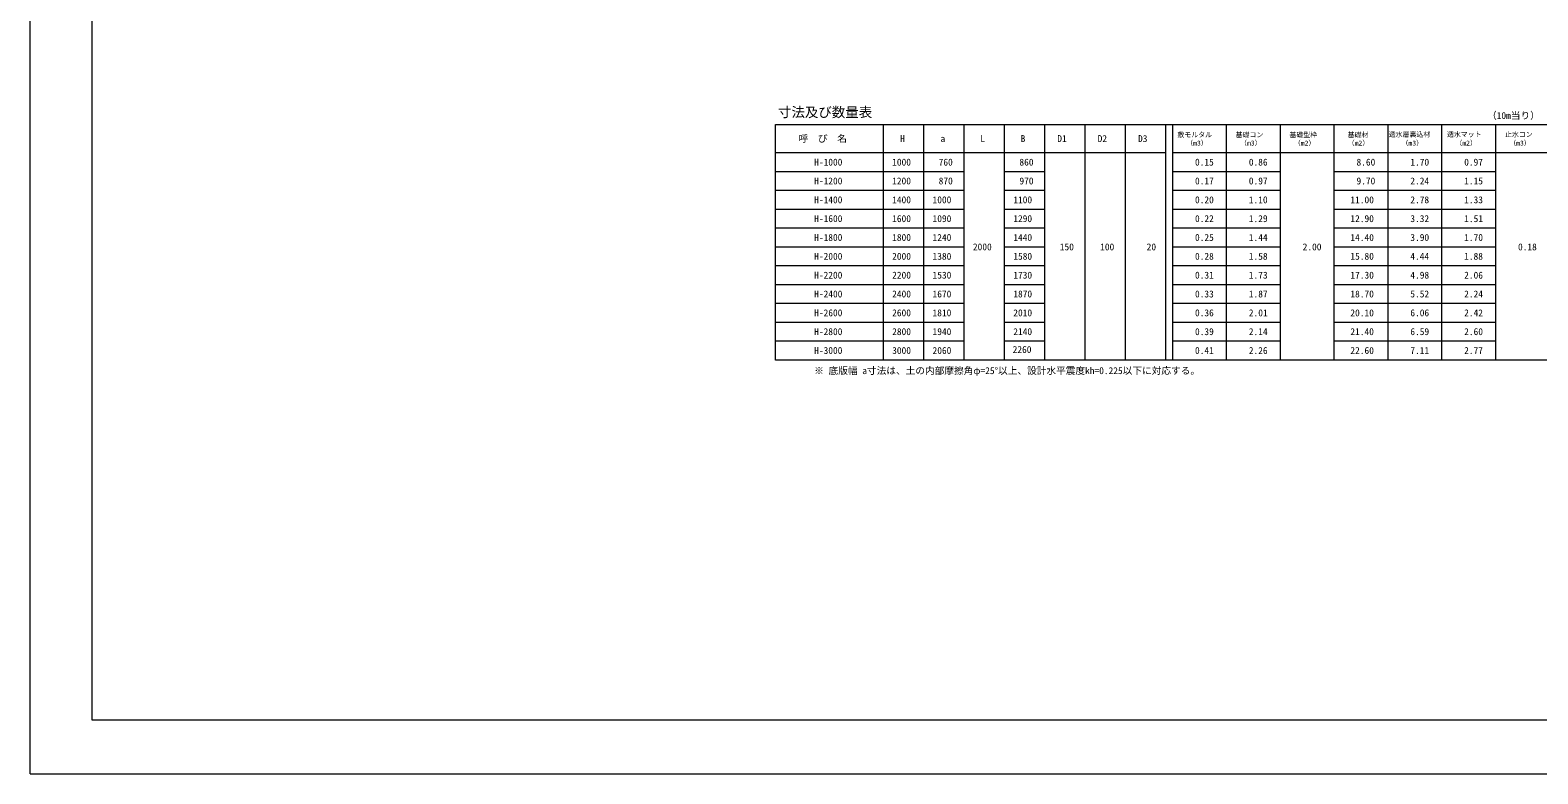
# Model space of a CAD drawing. Units: millimetres, scale not verified. Extents: x 0 to 84100, y 1 to 59401.
# Drawn here: x 0 to 56011, y 1 to 27639 of the extents above; entities that cross this region are included whole.
import ezdxf
from ezdxf.enums import TextEntityAlignment as Align

# ---------------------------------------------------------------- set-up
doc = ezdxf.new("R2010")
doc.units = ezdxf.units.MM
doc.header["$LTSCALE"] = 100
doc.layers.add('D-MTR', color=1, linetype='Continuous')
doc.layers.add('D-MTR-TXT', color=1, linetype='Continuous')
for name, color, linetype, lineweight in [('D-MTR-FRAM', 7, 'Continuous', 18), ('D-TTL(外枠）', 2, 'Continuous', 18), ('DEFPOINTS_3', 7, 'Continuous', 18)]:
    doc.layers.add(name, color=color, linetype=linetype, lineweight=lineweight)
doc.styles.add('ＭＳ ゴシック', font='')
doc.styles.get('ＭＳ ゴシック').set_extended_font_data('MS Gothic')

msp = doc.modelspace()

# ---------------------------------------------------------------- linework, layer by layer
at = {"layer": 'D-MTR-FRAM'}
for p, q in [((27683.7, 24129.3), (56433.7, 24129.3)), ((27683.7, 15379.3), (27683.7, 24129.3)), ((31683.7, 24129.3), (31683.7, 15379.3)), ((33183.7, 24129.3), (33183.7, 15379.3)), ((34683.7, 24129.3), (34683.7, 15379.3)), ((36183.7, 24129.3), (36183.7, 15379.3)), ((37683.7, 24129.3), (37683.7, 15379.3)), ((39183.7, 24129.3), (39183.7, 15379.3)), ((40683.7, 24129.3), (40683.7, 15379.3)), ((42183.7, 24129.3), (42183.7, 15379.3)), ((42433.7, 24129.3), (42433.7, 15379.3)), ((44433.7, 24129.3), (44433.7, 15379.3)), ((46433.7, 24129.3), (46433.7, 15379.3)), ((48433.7, 24129.3), (48433.7, 15379.3)), ((50433.7, 24129.3), (50433.7, 15379.3)), ((52433.7, 24129.3), (52433.7, 15379.3)), ((54433.7, 24129.3), (54433.7, 15379.3)), ((42183.7, 23079.3), (27683.7, 23079.3)), ((56433.7, 23079.3), (42433.7, 23079.3)), ((34683.7, 22379.3), (27683.7, 22379.3)), ((37683.7, 22379.3), (36183.7, 22379.3)), ((46433.7, 22379.3), (42433.7, 22379.3)), ((50433.7, 22379.3), (48433.7, 22379.3)), ((54433.7, 22379.3), (50433.7, 22379.3)), ((34683.7, 21679.3), (27683.7, 21679.3)), ((37683.7, 21679.3), (36183.7, 21679.3)), ((46433.7, 21679.3), (42433.7, 21679.3)), ((50433.7, 21679.3), (48433.7, 21679.3)), ((54433.7, 21679.3), (50433.7, 21679.3)), ((34683.7, 20979.3), (27683.7, 20979.3)), ((37683.7, 20979.3), (36183.7, 20979.3)), ((46433.7, 20979.3), (42433.7, 20979.3)), ((50433.7, 20979.3), (48433.7, 20979.3)), ((54433.7, 20979.3), (50433.7, 20979.3)), ((34683.7, 20279.3), (27683.7, 20279.3)), ((37683.7, 20279.3), (36183.7, 20279.3)), ((46433.7, 20279.3), (42433.7, 20279.3)), ((50433.7, 20279.3), (48433.7, 20279.3)), ((54433.7, 20279.3), (50433.7, 20279.3)), ((34683.7, 19579.3), (27683.7, 19579.3)), ((37683.7, 19579.3), (36183.7, 19579.3)), ((46433.7, 19579.3), (42433.7, 19579.3)), ((54433.7, 19579.3), (48433.7, 19579.3)), ((34683.7, 18879.3), (27683.7, 18879.3)), ((37683.7, 18879.3), (36183.7, 18879.3)), ((46433.7, 18879.3), (42433.7, 18879.3)), ((50433.7, 18879.3), (48433.7, 18879.3)), ((54433.7, 18879.3), (50433.7, 18879.3)), ((34683.7, 18179.3), (27683.7, 18179.3)), ((37683.7, 18179.3), (36183.7, 18179.3)), ((46433.7, 18179.3), (42433.7, 18179.3)), ((50433.7, 18179.3), (48433.7, 18179.3)), ((54433.7, 18179.3), (50433.7, 18179.3)), ((34683.7, 17479.3), (27683.7, 17479.3)), ((37683.7, 17479.3), (36183.7, 17479.3)), ((46433.7, 17479.3), (42433.7, 17479.3)), ((50433.7, 17479.3), (48433.7, 17479.3)), ((54433.7, 17479.3), (50433.7, 17479.3)), ((34683.7, 16779.3), (27683.7, 16779.3)), ((37683.7, 16779.3), (36183.7, 16779.3)), ((46433.7, 16779.3), (42433.7, 16779.3)), ((50433.7, 16779.3), (48433.7, 16779.3)), ((54433.7, 16779.3), (50433.7, 16779.3)), ((34683.7, 16079.3), (27683.7, 16079.3)), ((37683.7, 16079.3), (36183.7, 16079.3)), ((46433.7, 16079.3), (42433.7, 16079.3)), ((50433.7, 16079.3), (48433.7, 16079.3)), ((54433.7, 16079.3), (50433.7, 16079.3)), ((56433.7, 15379.3), (27683.7, 15379.3))]:
    msp.add_line(p, q, dxfattribs=at)
at = {"layer": 'D-TTL(外枠）'}
for p, q in [((2299.9, 2001.1), (2299.9, 57401.1)), ((81799.9, 2001.1), (2299.9, 2001.1))]:
    msp.add_line(p, q, dxfattribs=at)
at = {"layer": 'DEFPOINTS_3'}
for q in [(-0.1, 59401.1), (84099.9, 1.1)]:
    msp.add_line((-0.1, 1.1), q, dxfattribs=at)

# ---------------------------------------------------------------- texts
at = {"layer": 'D-MTR', "style": 'ＭＳ ゴシック'}
msp.add_text('寸法及び数量表', height=366.6, dxfattribs=at).set_placement((27782.2, 24296.8), align=Align.BOTTOM_LEFT)
at = {"layer": 'D-MTR-TXT', "style": 'ＭＳ ゴシック'}
for s, height, p in [('（10m当り）', 256.6, (54123.7, 24260.1)), ('呼\u3000び\u3000名', 256.6, (28546.6, 23404.3)), ('H', 256.6, (32320, 23404.3)), ('a', 256.6, (33820, 23404.3)), ('L', 256.6, (35296.2, 23404.3)), ('B', 256.6, (36796.2, 23404.3)), ('D1', 256.6, (38158.7, 23404.3)), ('D2', 256.6, (39658.7, 23404.3)), ('D3', 256.6, (41158.7, 23404.3)), ('敷モルタル', 183.3, (42621.5, 23604.3)), ('（m3）', 183.3, (42946.4, 23296.5)), ('基礎コン', 183.3, (44784, 23604.3)), ('（m3）', 183.3, (44946.4, 23296.5)), ('基礎型枠', 183.3, (46784, 23604.3)), ('（m2）', 183.3, (46946.4, 23296.5)), ('基礎材', 183.3, (48946.4, 23604.3)), ('（m2）', 183.3, (48946.4, 23296.5)), ('透水層裏込材', 183.3, (50473.7, 23619.3)), ('（m3）', 183.3, (50946.4, 23296.5)), ('透水マット', 183.3, (52633.7, 23619.3)), ('（m2）', 183.3, (52946.4, 23296.5)), ('止水コン', 183.3, (54793.7, 23619.3)), ('（m3）', 183.3, (54946.4, 23296.5)), ('H-1000', 256.6, (29127.3, 22529.3)), ('1000', 256.6, (32024.1, 22529.3)), ('760', 256.6, (33751.5, 22529.3)), ('860', 256.6, (36751.5, 22529.3)), ('0.15', 256.6, (43274.1, 22529.3)), ('0.86', 256.6, (45274.1, 22529.3)), ('8.60', 256.6, (49274.1, 22529.3)), ('1.70', 256.6, (51274.1, 22529.3)), ('0.97', 256.6, (53274.1, 22529.3)), ('H-1200', 256.6, (29127.3, 21829.3)), ('1200', 256.6, (32024.1, 21829.3)), ('870', 256.6, (33751.5, 21829.3)), ('970', 256.6, (36751.5, 21829.3)), ('0.17', 256.6, (43274.1, 21829.3)), ('0.97', 256.6, (45274.1, 21829.3)), ('9.70', 256.6, (49274.1, 21829.3)), ('2.24', 256.6, (51274.1, 21829.3)), ('1.15', 256.6, (53274.1, 21829.3)), ('H-1400', 256.6, (29127.3, 21129.3)), ('1400', 256.6, (32024.1, 21129.3)), ('1000', 256.6, (33524.1, 21129.3)), ('1100', 256.6, (36524.1, 21129.3)), ('0.20', 256.6, (43274.1, 21129.3)), ('1.10', 256.6, (45274.1, 21129.3)), ('11.00', 256.6, (49046.6, 21129.3)), ('2.78', 256.6, (51274.1, 21129.3)), ('1.33', 256.6, (53274.1, 21129.3)), ('H-1600', 256.6, (29127.3, 20429.3)), ('1600', 256.6, (32024.1, 20429.3)), ('1090', 256.6, (33524.1, 20429.3)), ('1290', 256.6, (36524.1, 20429.3)), ('0.22', 256.6, (43274.1, 20429.3)), ('1.29', 256.6, (45274.1, 20429.3)), ('12.90', 256.6, (49046.6, 20429.3)), ('3.32', 256.6, (51274.1, 20429.3)), ('1.51', 256.6, (53274.1, 20429.3)), ('H-1800', 256.6, (29127.3, 19729.3)), ('1800', 256.6, (32024.1, 19729.3)), ('1240', 256.6, (33524.1, 19729.3)), ('2000', 256.6, (35024.1, 19379.3)), ('1440', 256.6, (36524.1, 19729.3)), ('150', 256.6, (38251.5, 19379.3)), ('100', 256.6, (39751.5, 19379.3)), ('20', 256.6, (41478.9, 19379.3)), ('0.25', 256.6, (43274.1, 19729.3)), ('1.44', 256.6, (45274.1, 19729.3)), ('2.00', 256.6, (47274.1, 19379.3)), ('14.40', 256.6, (49046.6, 19729.3)), ('3.90', 256.6, (51274.1, 19729.3)), ('1.70', 256.6, (53274.1, 19729.3)), ('0.18', 256.6, (55274.1, 19379.3)), ('H-2000', 256.6, (29127.3, 19029.3)), ('2000', 256.6, (32024.1, 19029.3)), ('1380', 256.6, (33524.1, 19029.3)), ('1580', 256.6, (36524.1, 19029.3)), ('0.28', 256.6, (43274.1, 19029.3)), ('1.58', 256.6, (45274.1, 19029.3)), ('15.80', 256.6, (49046.6, 19029.3)), ('4.44', 256.6, (51274.1, 19029.3)), ('1.88', 256.6, (53274.1, 19029.3)), ('H-2200', 256.6, (29127.3, 18329.3)), ('2200', 256.6, (32024.1, 18329.3)), ('1530', 256.6, (33524.1, 18329.3)), ('1730', 256.6, (36524.1, 18329.3)), ('0.31', 256.6, (43274.1, 18329.3)), ('1.73', 256.6, (45274.1, 18329.3)), ('17.30', 256.6, (49046.6, 18329.3)), ('4.98', 256.6, (51274.1, 18329.3)), ('2.06', 256.6, (53274.1, 18329.3)), ('H-2400', 256.6, (29127.3, 17629.3)), ('2400', 256.6, (32024.1, 17629.3)), ('1670', 256.6, (33524.1, 17629.3)), ('1870', 256.6, (36524.1, 17629.3)), ('0.33', 256.6, (43274.1, 17629.3)), ('1.87', 256.6, (45274.1, 17629.3)), ('18.70', 256.6, (49046.6, 17629.3)), ('5.52', 256.6, (51274.1, 17629.3)), ('2.24', 256.6, (53274.1, 17629.3)), ('H-2600', 256.6, (29127.3, 16929.3)), ('2600', 256.6, (32024.1, 16929.3)), ('1810', 256.6, (33524.1, 16929.3)), ('2010', 256.6, (36524.1, 16929.3)), ('0.36', 256.6, (43274.1, 16929.3)), ('2.01', 256.6, (45274.1, 16929.3)), ('20.10', 256.6, (49046.6, 16929.3)), ('6.06', 256.6, (51274.1, 16929.3)), ('2.42', 256.6, (53274.1, 16929.3)), ('H-2800', 256.6, (29127.3, 16229.3)), ('2800', 256.6, (32024.1, 16229.3)), ('1940', 256.6, (33524.1, 16229.3)), ('2140', 256.6, (36524.1, 16229.3)), ('0.39', 256.6, (43274.1, 16229.3)), ('2.14', 256.6, (45274.1, 16229.3)), ('21.40', 256.6, (49046.6, 16229.3)), ('6.59', 256.6, (51274.1, 16229.3)), ('2.60', 256.6, (53274.1, 16229.3)), ('H-3000', 256.6, (29127.3, 15529.3)), ('3000', 256.6, (32024.1, 15529.3)), ('2060', 256.6, (33524.1, 15529.3)), ('2260', 256.6, (36500.4, 15566.7)), ('0.41', 256.6, (43274.1, 15529.3)), ('2.26', 256.6, (45274.1, 15529.3)), ('22.60', 256.6, (49046.6, 15529.3)), ('7.11', 256.6, (51274.1, 15529.3)), ('2.77', 256.6, (53274.1, 15529.3)), ('※ 底版幅 a寸法は、土の内部摩擦角φ=25°以上、設計水平震度kh=0.225以下に対応する。', 256.6, (29127.3, 14779.3))]:
    msp.add_text(s, height=height, dxfattribs=at).set_placement(p, align=Align.BOTTOM_LEFT)

doc.saveas('drawing.dxf')
